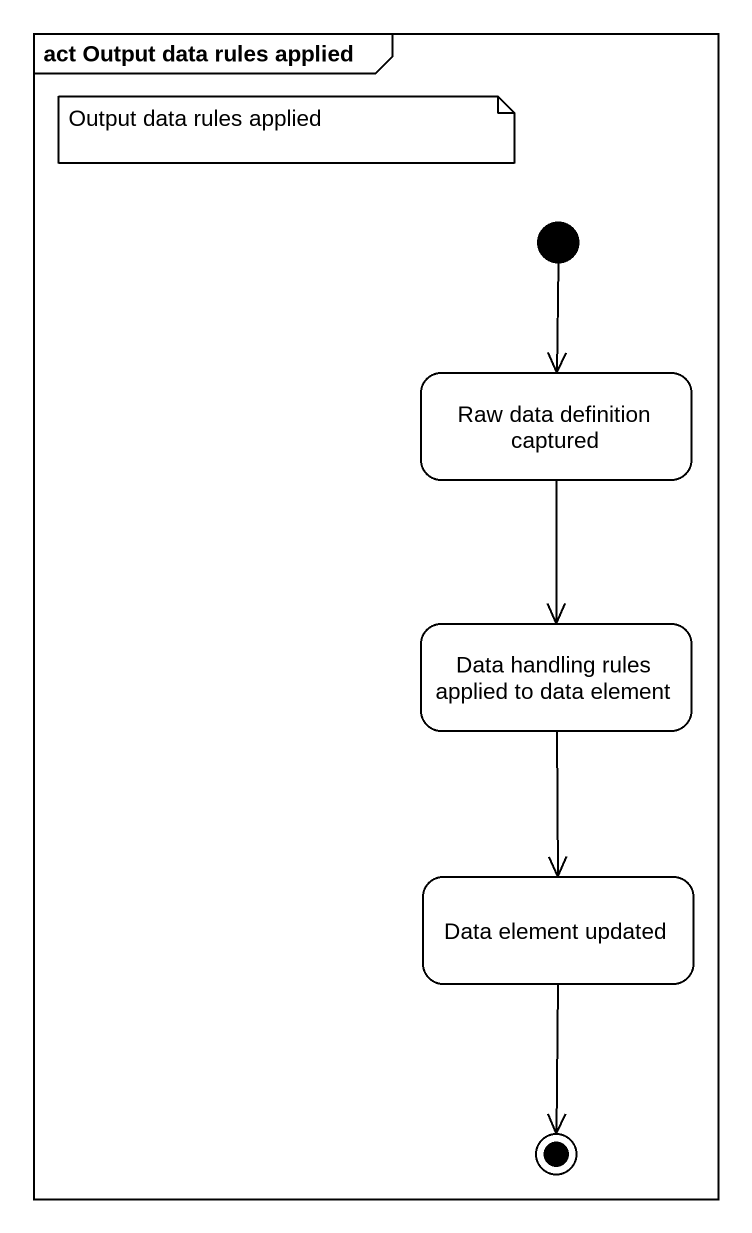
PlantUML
@startuml
mainframe act Output data rules applied
hide empty description
state "Raw data definition captured" as Raw_data_definition_captured
state "Data handling rules applied to data element" as Data_handling_rules_applied
state "Data element updated" as Data_element_updated
[*] --> Raw_data_definition_captured
Raw_data_definition_captured --> Data_handling_rules_applied
Data_handling_rules_applied --> Data_element_updated
Data_element_updated --> [*]
note as N1
  Output data rules applied
end note
@enduml
